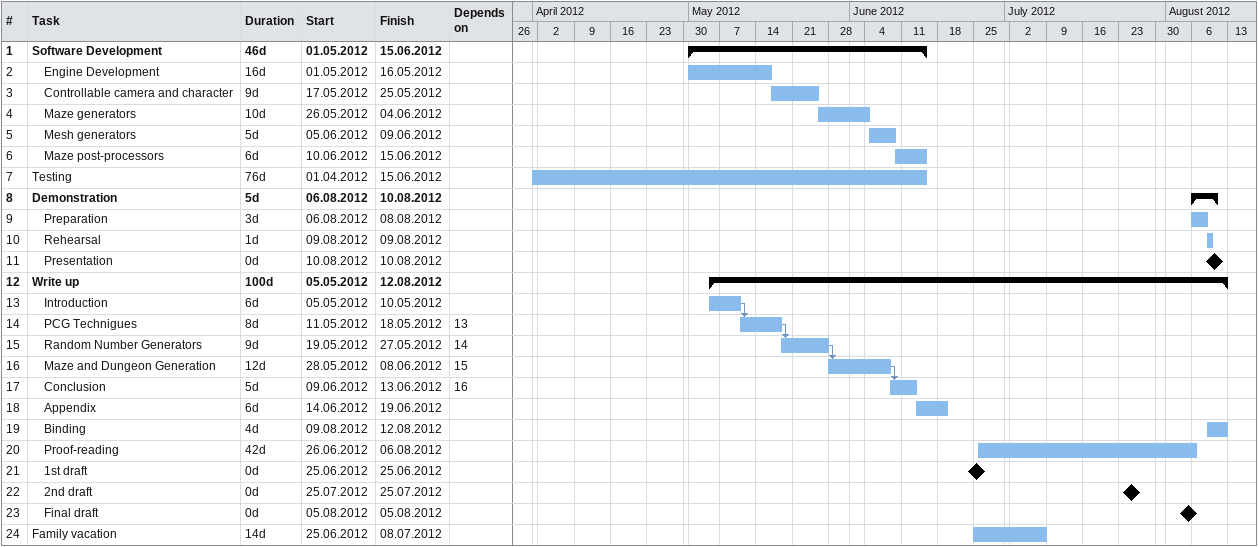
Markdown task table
| ID | Level | Task | Duration | Start | Finish | Predecessors |
|---|---|---|---|---|---|---|
| 1 | 1 | **Software Development** | 46d | 2012-05-01 | 2012-06-15 |  |
| 2 | 2 | Engine Development | 16d | 2012-05-01 | 2012-05-16 |  |
| 3 | 2 | Controllable camera and character | 9d | 2012-05-17 | 2012-05-25 |  |
| 4 | 2 | Maze generators | 10d | 2012-05-26 | 2012-06-04 |  |
| 5 | 2 | Mesh generators | 5d | 2012-06-05 | 2012-06-09 |  |
| 6 | 2 | Maze post-processors | 6d | 2012-06-10 | 2012-06-15 |  |
| 7 | 1 | Testing | 76d | 2012-04-01 | 2012-06-15 |  |
| 8 | 1 | **Demonstration** | 5d | 2012-08-06 | 2012-08-10 |  |
| 9 | 2 | Preparation | 3d | 2012-08-06 | 2012-08-08 |  |
| 10 | 2 | Rehearsal | 1d | 2012-08-09 | 2012-08-09 |  |
| 11 | 2 | Presentation | 0d | 2012-08-10 | 2012-08-10 |  |
| 12 | 1 | **Write up** | 100d | 2012-05-05 | 2012-08-12 |  |
| 13 | 2 | Introduction | 6d | 2012-05-05 | 2012-05-10 |  |
| 14 | 2 | PCG Technigues | 8d | 2012-05-11 | 2012-05-18 | 13 |
| 15 | 2 | Random Number Generators | 9d | 2012-05-19 | 2012-05-27 | 14 |
| 16 | 2 | Maze and Dungeon Generation | 12d | 2012-05-28 | 2012-06-08 | 15 |
| 17 | 2 | Conclusion | 5d | 2012-06-09 | 2012-06-13 | 16 |
| 18 | 2 | Appendix | 6d | 2012-06-14 | 2012-06-19 |  |
| 19 | 2 | Binding | 4d | 2012-08-09 | 2012-08-12 |  |
| 20 | 2 | Proof-reading | 42d | 2012-06-26 | 2012-08-06 |  |
| 21 | 2 | 1st draft | 0d | 2012-06-25 | 2012-06-25 |  |
| 22 | 2 | 2nd draft | 0d | 2012-07-25 | 2012-07-25 |  |
| 23 | 2 | Final draft | 0d | 2012-08-05 | 2012-08-05 |  |
| 24 | 1 | Family vacation | 14d | 2012-06-25 | 2012-07-08 |  |
